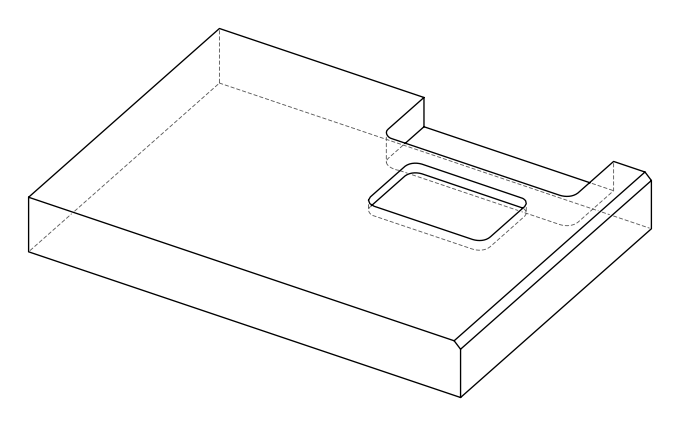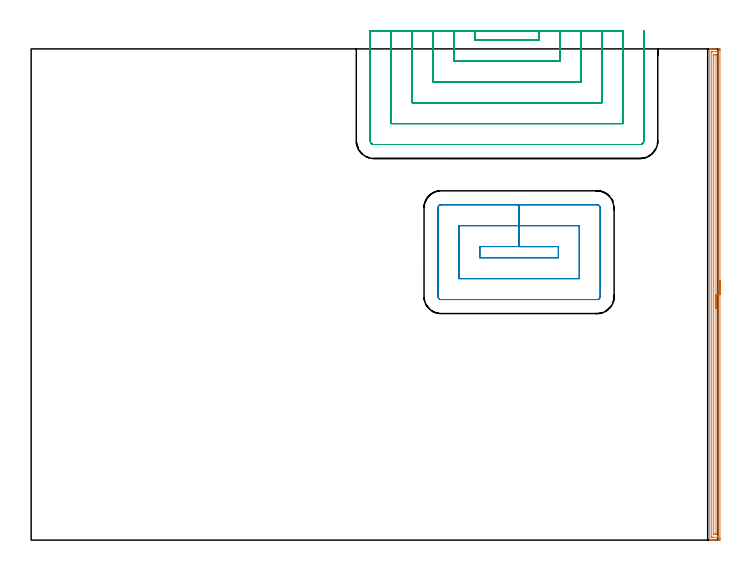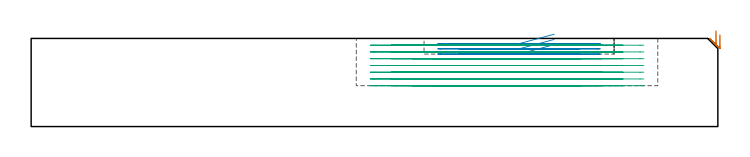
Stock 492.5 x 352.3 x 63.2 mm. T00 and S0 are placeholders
(PLAN: 3 operations, 1 tool changes, 48.7 min)
(1 AREA_MILL | FG_CHAMFER_SURFACE | UGT0205_001 | 8.65 min | 9387 mm3)
(2 MILL_RECTANGULAR_POCKET | POCKET_RECTANGULAR_STRAIGHT | UGT0201_094 | Follow Part, ap 5, ae 75% | 4.96 min | 132960 mm3)
(3 MILL_SLOT | SLOT_PARTIAL_RECTANGULAR | UGT0201_094 | Follow Part, ap 5, ae 75% | 35.11 min | 573808 mm3)
(TOOL UGT0205_001 | Chamfer Mill 20 x 3 x 45 deg. | D20 FL50 Z2)
(TOOL UGT0201_094 | End mill 20 mm | D20 FL38 Z4)
(OP 1 AREA_MILL)
G17 G21 G94 G90
T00 M6
G54
G17 G0 G90 X494. Y186.15 S1061 M3
G43 Z73.2 H0
Z65.9
G94 G1 Y186.112 Z65.028 F250.
Y185.998 Z64.164
Y185.809 Z63.312
Y185.547 Z62.48
Y185.213 Z61.674
Y184.81 Z60.9
Y184.342 Z60.164
Y183.81 Z59.472
Y183.221 Z58.829
Y182.578 Z58.24
Y181.886 Z57.708
Y181.15 Z57.24
Y180.376 Z56.837
Y179.57 Z56.503
Y178.738 Z56.241
Y177.886 Z56.052
Y177.022 Z55.938
Y176.15 Z55.9
Y0.965
X493.999 Y0.617 Z55.901
X493.994 Y0.078 Z55.903
X493.992 Y0.008 Z55.906
X493.458 Y0. Z56.439
X489.906 Z59.988
X489.357 Z60.54
X489.018 Z60.878
X488.469 Z61.427
X488.13 Z61.765
X487.452 Z62.448
X487.114 Z62.785
X486.737 Z63.154
X486.702 Y0.009 Z63.188
X486.7 Y0.171 Z63.2
Y352.13
X486.703 Y352.291 Z63.188
X486.737 Y352.3 Z63.154
X487.114 Z62.785
X487.452 Z62.447
X488.13 Z61.765
X489.357 Z60.54
X489.906 Z59.988
X490.52 Z59.376
X493.183 Z56.713
X493.458 Y352.298 Z56.439
X493.991 Y352.292 Z55.906
X493.994 Y352.222 Z55.903
X493.999 Y351.683 Z55.901
X494. Y351.137 Z55.9
Y176.15
X492.586 Z57.314
X492.585 Y2.388 Z57.315
X492.57 Y2.01 Z57.33
X492.082 Y2.001 Z57.818
X489.018 Y2. Z60.882
X488.53 Y2.001 Z61.37
X488.13 Y2.01 Z61.77
X488.115 Y2.404 Z61.785
X488.114 Y2.42 Z61.786
X488.115 Y349.912 Z61.785
X488.13 Y350.29 Z61.77
X488.618 Y350.299 Z61.282
X491.682 Y350.3 Z58.218
X492.17 Y350.299 Z57.73
X492.57 Y350.29 Z57.33
X492.585 Y349.896 Z57.315
X492.586 Y349.88 Z57.314
Y176.15
X491.172 Z58.728
X491.171 Y5.084 Z58.729
X491.17 Y4.705 Z58.73
X491.167 Y4.19 Z58.733
X491.165 Y4.01 Z58.735
X490.98 Y4.003 Z58.92
X489.906 Y4. Z59.994
X489.717 Y4.001 Z60.183
X489.591 Y4.004 Z60.309
X489.546 Y4.009 Z60.354
X489.534 Y4.013 Z60.366
X489.533 Y4.019 Z60.367
X489.53 Y4.064 Z60.37
X489.529 Y4.19 Z60.371
X489.528 Y4.57 Z60.372
X489.529 Y347.216 Z60.371
X489.53 Y347.595 Z60.37
X489.533 Y348.11 Z60.367
X489.535 Y348.29 Z60.365
X489.72 Y348.297 Z60.18
X490.794 Y348.3 Z59.106
X490.983 Y348.299 Z58.917
X491.109 Y348.296 Z58.791
X491.154 Y348.291 Z58.746
X491.166 Y348.287 Z58.734
X491.167 Y348.281 Z58.733
X491.17 Y348.236 Z58.73
X491.171 Y348.11 Z58.729
Y347.73
X491.172 Y176.15 Z58.728
Y175.278 Z58.767
Y174.414 Z58.88
Y173.562 Z59.069
Y172.73 Z59.332
Y171.924 Z59.665
Y171.15 Z60.068
Y170.414 Z60.537
Y169.722 Z61.068
Y169.079 Z61.657
Y168.49 Z62.301
Y167.958 Z62.993
Y167.49 Z63.728
Y167.087 Z64.502
Y166.753 Z65.308
Y166.491 Z66.14
Y166.302 Z66.992
Y166.188 Z67.857
Y166.15 Z68.728
G0 Z73.2
M5
M2
(OP 2 MILL_RECTANGULAR_POCKET)
G17 G21 G94 G90
T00 M6
G54
G17 G0 G90 X375.079 Y210.5 S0 M3
G43 Z73.2 H0
Z66.2
G94 G1 X349.95 Z59.467 F250.
X321.8 F500.
Y202.5
X378.1
Y210.5
X349.95
Y225.5
X306.8
Y187.5
X393.1
Y225.5
X349.95
Y240.5
X293.9
G3 X291.8 Y238.4 R2.1
G1 Y174.6
G3 X293.9 Y172.5 R2.1
G1 X406.
G3 X408.1 Y174.6 R2.1
G1 Y238.4
G3 X406. Y240.5 R2.1
G1 X349.95
X348.95
G0 X375.079 Y210.5 Z62.467
G1 X349.95 Z55.733 F250.
X321.8 F500.
Y202.5
X378.1
Y210.5
X349.95
Y225.5
X306.8
Y187.5
X393.1
Y225.5
X349.95
Y240.5
X293.9
G3 X291.8 Y238.4 R2.1
G1 Y174.6
G3 X293.9 Y172.5 R2.1
G1 X406.
G3 X408.1 Y174.6 R2.1
G1 Y238.4
G3 X406. Y240.5 R2.1
G1 X349.95
X348.95
G0 X375.079 Y210.5 Z58.733
G1 X349.95 Z52. F250.
X321.8 F500.
Y202.5
X378.1
Y210.5
X349.95
Y225.5
X306.8
Y187.5
X393.1
Y225.5
X349.95
Y240.5
X293.9
G3 X291.8 Y238.4 R2.1
G1 Y174.6
G3 X293.9 Y172.5 R2.1
G1 X406.
G3 X408.1 Y174.6 R2.1
G1 Y238.4
G3 X406. Y240.5 R2.1
G1 X349.95
X348.95
G0 Z73.2
M5
M2
(OP 3 MILL_SLOT)
G17 G21 G94 G90
T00 M6
G54
G17 G0 G90 X318.2 Y365.3 S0 M3
G43 Z73.2 H0
Z58.357
G94 G1 Y362.3 F250.
Y358.7 F500.
X364.4
Y362.3
Y365.3 F250.
X303.2
Y362.3
Y343.7 F500.
X379.4
Y362.3
Y365.3 F250.
X288.2
Y362.3
Y328.7 F500.
X394.4
Y362.3
Y365.3 F250.
X273.2
Y362.3
Y313.7 F500.
X409.4
Y362.3
Y365.3 F250.
X258.2
Y362.3
Y298.7 F500.
X424.4
Y362.3
Y365.3 F250.
X243.2
Y362.3
Y286.4 F500.
G3 X245.9 Y283.7 R2.7
G1 X436.7
G3 X439.4 Y286.4 R2.7
G1 Y362.3
Y365.3 F250.
G0 X318.2 Z53.514
G1 Y362.3
Y358.7 F500.
X364.4
Y362.3
Y365.3 F250.
X303.2
Y362.3
Y343.7 F500.
X379.4
Y362.3
Y365.3 F250.
X288.2
Y362.3
Y328.7 F500.
X394.4
Y362.3
Y365.3 F250.
X273.2
Y362.3
Y313.7 F500.
X409.4
Y362.3
Y365.3 F250.
X258.2
Y362.3
Y298.7 F500.
X424.4
Y362.3
Y365.3 F250.
X243.2
Y362.3
Y286.4 F500.
G3 X245.9 Y283.7 R2.7
G1 X436.7
G3 X439.4 Y286.4 R2.7
G1 Y362.3
Y365.3 F250.
G0 X318.2 Z48.671
G1 Y362.3
Y358.7 F500.
X364.4
Y362.3
Y365.3 F250.
X303.2
Y362.3
Y343.7 F500.
X379.4
Y362.3
Y365.3 F250.
X288.2
Y362.3
Y328.7 F500.
X394.4
Y362.3
Y365.3 F250.
X273.2
Y362.3
Y313.7 F500.
X409.4
Y362.3
Y365.3 F250.
X258.2
Y362.3
Y298.7 F500.
X424.4
Y362.3
Y365.3 F250.
X243.2
Y362.3
Y286.4 F500.
G3 X245.9 Y283.7 R2.7
G1 X436.7
G3 X439.4 Y286.4 R2.7
G1 Y362.3
Y365.3 F250.
G0 X318.2 Z43.829
G1 Y362.3
Y358.7 F500.
X364.4
Y362.3
Y365.3 F250.
X303.2
Y362.3
Y343.7 F500.
X379.4
Y362.3
Y365.3 F250.
X288.2
Y362.3
Y328.7 F500.
X394.4
Y362.3
Y365.3 F250.
X273.2
Y362.3
Y313.7 F500.
X409.4
Y362.3
Y365.3 F250.
X258.2
Y362.3
Y298.7 F500.
X424.4
Y362.3
Y365.3 F250.
X243.2
Y362.3
Y286.4 F500.
G3 X245.9 Y283.7 R2.7
G1 X436.7
G3 X439.4 Y286.4 R2.7
G1 Y362.3
Y365.3 F250.
G0 X318.2 Z38.986
G1 Y362.3
Y358.7 F500.
X364.4
Y362.3
Y365.3 F250.
X303.2
Y362.3
Y343.7 F500.
X379.4
Y362.3
Y365.3 F250.
X288.2
Y362.3
Y328.7 F500.
X394.4
Y362.3
Y365.3 F250.
X273.2
Y362.3
Y313.7 F500.
X409.4
Y362.3
Y365.3 F250.
X258.2
Y362.3
Y298.7 F500.
X424.4
Y362.3
Y365.3 F250.
X243.2
Y362.3
Y286.4 F500.
G3 X245.9 Y283.7 R2.7
G1 X436.7
G3 X439.4 Y286.4 R2.7
G1 Y362.3
Y365.3 F250.
G0 X318.2 Z34.143
G1 Y362.3
Y358.7 F500.
X364.4
Y362.3
Y365.3 F250.
X303.2
Y362.3
Y343.7 F500.
X379.4
Y362.3
Y365.3 F250.
X288.2
Y362.3
Y328.7 F500.
X394.4
Y362.3
Y365.3 F250.
X273.2
Y362.3
Y313.7 F500.
X409.4
Y362.3
Y365.3 F250.
X258.2
Y362.3
Y298.7 F500.
X424.4
Y362.3
Y365.3 F250.
X243.2
Y362.3
Y286.4 F500.
G3 X245.9 Y283.7 R2.7
G1 X436.7
G3 X439.4 Y286.4 R2.7
G1 Y362.3
Y365.3 F250.
G0 X318.2 Z29.3
G1 Y362.3
Y358.7 F500.
X364.4
Y362.3
Y365.3 F250.
X303.2
Y362.3
Y343.7 F500.
X379.4
Y362.3
Y365.3 F250.
X288.2
Y362.3
Y328.7 F500.
X394.4
Y362.3
Y365.3 F250.
X273.2
Y362.3
Y313.7 F500.
X409.4
Y362.3
Y365.3 F250.
X258.2
Y362.3
Y298.7 F500.
X424.4
Y362.3
Y365.3 F250.
X243.2
Y362.3
Y286.4 F500.
G3 X245.9 Y283.7 R2.7
G1 X436.7
G3 X439.4 Y286.4 R2.7
G1 Y362.3
Y365.3 F250.
G0 Z73.2
M5
M2
